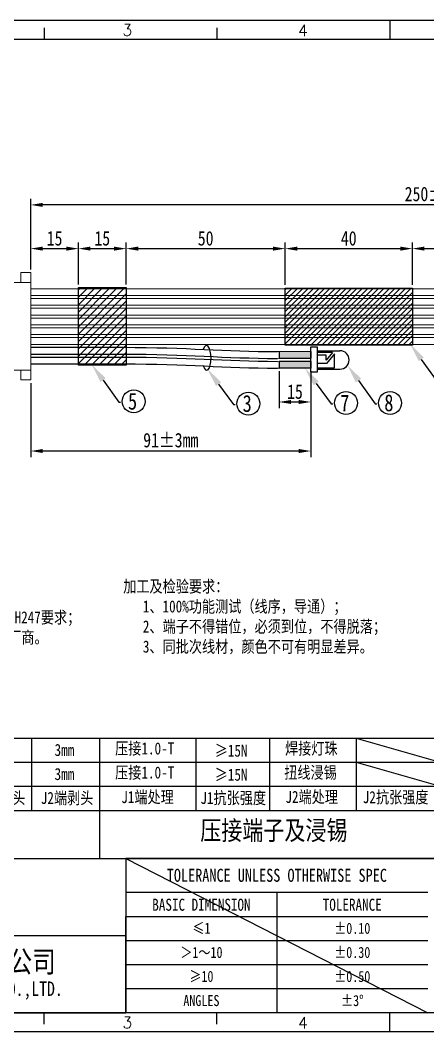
# Model space of a CAD drawing. Header units: millimetres. Extents: x -40345 to 112844, y -9488 to 174201.
# Drawn here: x 12846.3 to 12930.9, y 84991.1 to 85201.1 of the extents above; entities that cross this region are included whole.
import ezdxf
from ezdxf import colors
from ezdxf.entities.mleader import LeaderData, LeaderLine
from ezdxf.math import Vec2, Vec3

# ---------------------------------------------------------------- set-up
doc = ezdxf.new("R2010")
doc.units = ezdxf.units.MM
doc.header["$PDMODE"] = 3
doc.layers.get('Defpoints').update_dxf_attribs({"lineweight": 40})
doc.layers.add('1', color=7, linetype='Continuous')
doc.styles.add('ROMANS', font='romans.shx', dxfattribs={"bigfont": 'chineset.shx'})
doc.styles.get("Standard").update_dxf_attribs({"font": '', "width": 0.8})
doc.styles.get('Standard').set_extended_font_data('SimSun')
doc.dimstyles.new('标注', dxfattribs={"dimtxt": 3, "dimasz": 2.5, "dimexe": 1.25, "dimexo": 0.625, "dimtad": 1, "dimdsep": 46, "dimtxsty": 'Standard', "dimcen": 2.5, "dimadec": 0, "dimazin": 0, "dimtfac": 1, "dimtmove": 0, "dimatfit": 3, "dimfxl": 1, "dimarcsym": 0})

# ---------------------------------------------------------------- blocks, each defined once
blk = doc.blocks.new('*D61')
at = {"color": 0, "lineweight": -2, "ltscale": 0.1, "transparency": 16777216}
for p, q in [((12848.51, 85149.38), (12848.51, 85154.98)), ((12851.01, 85153.73), (12855.91, 85153.73)), ((12858.41, 85146.27), (12858.41, 85154.98))]:
    blk.add_line(p, q, dxfattribs=at)
at = {"color": 0, "ltscale": 0.1, "transparency": 16777216}
for points in [[(12851.01, 85154.15), (12851.01, 85153.31), (12848.51, 85153.73)], [(12855.91, 85154.15), (12855.91, 85153.31), (12858.41, 85153.73)]]:
    blk.add_solid(points, dxfattribs=at)
at = {"layer": 'Defpoints', "color": 0, "ltscale": 0.1, "transparency": 16777216}
for p in [(12858.41, 85153.73), (12848.51, 85148.75), (12858.41, 85145.64)]:
    blk.add_point(p, dxfattribs=at)
at = {"color": 0, "ltscale": 0.1, "transparency": 16777216, "insert": (12853.46, 85155.85), "char_height": 3, "attachment_point": 5}
blk.add_mtext('15', dxfattribs=at)
blk = doc.blocks.new('*D62')
at = {"color": 0, "lineweight": -2, "ltscale": 0.1, "transparency": 16777216}
for p, q in [((12858.41, 85146.27), (12858.41, 85154.98)), ((12860.91, 85153.73), (12865.81, 85153.73)), ((12868.31, 85146.27), (12868.31, 85154.98))]:
    blk.add_line(p, q, dxfattribs=at)
at = {"color": 0, "ltscale": 0.1, "transparency": 16777216}
for points in [[(12860.91, 85154.15), (12860.91, 85153.31), (12858.41, 85153.73)], [(12865.81, 85154.15), (12865.81, 85153.31), (12868.31, 85153.73)]]:
    blk.add_solid(points, dxfattribs=at)
at = {"layer": 'Defpoints', "color": 0, "ltscale": 0.1, "transparency": 16777216}
for p in [(12868.31, 85153.73), (12858.41, 85145.64), (12868.31, 85145.64)]:
    blk.add_point(p, dxfattribs=at)
at = {"color": 0, "ltscale": 0.1, "transparency": 16777216, "insert": (12863.36, 85155.85), "char_height": 3, "attachment_point": 5}
blk.add_mtext('15', dxfattribs=at)
blk = doc.blocks.new('*D63')
at = {"color": 0, "lineweight": -2, "ltscale": 0.1, "transparency": 16777216}
for p, q in [((12868.31, 85146.27), (12868.31, 85154.98)), ((12870.81, 85153.73), (12898.81, 85153.73)), ((12901.31, 85146.18), (12901.31, 85154.98))]:
    blk.add_line(p, q, dxfattribs=at)
at = {"color": 0, "ltscale": 0.1, "transparency": 16777216}
for points in [[(12870.81, 85154.15), (12870.81, 85153.31), (12868.31, 85153.73)], [(12898.81, 85154.15), (12898.81, 85153.31), (12901.31, 85153.73)]]:
    blk.add_solid(points, dxfattribs=at)
at = {"layer": 'Defpoints', "color": 0, "ltscale": 0.1, "transparency": 16777216}
for p in [(12901.31, 85153.73), (12868.31, 85145.64), (12901.31, 85145.55)]:
    blk.add_point(p, dxfattribs=at)
at = {"color": 0, "ltscale": 0.1, "transparency": 16777216, "insert": (12884.81, 85155.85), "char_height": 3, "attachment_point": 5}
blk.add_mtext('50', dxfattribs=at)
blk = doc.blocks.new('*D64')
at = {"color": 0, "lineweight": -2, "ltscale": 0.1, "transparency": 16777216}
for p, q in [((12901.31, 85146.18), (12901.31, 85154.98)), ((12903.81, 85153.73), (12925.21, 85153.73)), ((12927.71, 85146.18), (12927.71, 85154.98))]:
    blk.add_line(p, q, dxfattribs=at)
at = {"color": 0, "ltscale": 0.1, "transparency": 16777216}
for points in [[(12903.81, 85154.15), (12903.81, 85153.31), (12901.31, 85153.73)], [(12925.21, 85154.15), (12925.21, 85153.31), (12927.71, 85153.73)]]:
    blk.add_solid(points, dxfattribs=at)
at = {"layer": 'Defpoints', "color": 0, "ltscale": 0.1, "transparency": 16777216}
for p in [(12927.71, 85153.73), (12901.31, 85145.55), (12927.71, 85145.55)]:
    blk.add_point(p, dxfattribs=at)
at = {"color": 0, "ltscale": 0.1, "transparency": 16777216, "insert": (12914.51, 85155.85), "char_height": 3, "attachment_point": 5}
blk.add_mtext('40', dxfattribs=at)
blk = doc.blocks.new('*D65')
at = {"color": 0, "lineweight": -2, "ltscale": 0.1, "transparency": 16777216}
for p, q in [((12927.71, 85146.18), (12927.71, 85154.98)), ((12930.21, 85153.73), (12958.21, 85153.73)), ((12960.71, 85146.18), (12960.71, 85154.98))]:
    blk.add_line(p, q, dxfattribs=at)
at = {"color": 0, "ltscale": 0.1, "transparency": 16777216}
for points in [[(12930.21, 85154.15), (12930.21, 85153.31), (12927.71, 85153.73)], [(12958.21, 85154.15), (12958.21, 85153.31), (12960.71, 85153.73)]]:
    blk.add_solid(points, dxfattribs=at)
at = {"layer": 'Defpoints', "color": 0, "ltscale": 0.1, "transparency": 16777216}
for p in [(12960.71, 85153.73), (12927.71, 85145.55), (12960.71, 85145.55)]:
    blk.add_point(p, dxfattribs=at)
at = {"color": 0, "ltscale": 0.1, "transparency": 16777216, "insert": (12944.21, 85155.85), "char_height": 3, "attachment_point": 5}
blk.add_mtext('50', dxfattribs=at)
blk = doc.blocks.new('*D68')
at = {"color": 0, "lineweight": -2, "ltscale": 0.1, "transparency": 16777216}
for p, q in [((12848.51, 85149.38), (12848.51, 85164.06)), ((13013.51, 85145.64), (13013.51, 85164.06)), ((13011.01, 85162.81), (12851.01, 85162.81))]:
    blk.add_line(p, q, dxfattribs=at)
at = {"color": 0, "ltscale": 0.1, "transparency": 16777216}
for points in [[(12851.01, 85163.23), (12851.01, 85162.39), (12848.51, 85162.81)], [(13011.01, 85163.23), (13011.01, 85162.39), (13013.51, 85162.81)]]:
    blk.add_solid(points, dxfattribs=at)
at = {"layer": 'Defpoints', "color": 0, "ltscale": 0.1, "transparency": 16777216}
for p in [(12848.51, 85162.81), (12848.51, 85148.75), (13013.51, 85145.02)]:
    blk.add_point(p, dxfattribs=at)
at = {"color": 0, "ltscale": 0.1, "transparency": 16777216, "insert": (12931.01, 85165.05), "char_height": 3, "attachment_point": 5}
blk.add_mtext('250%%P5', dxfattribs=at)
blk = doc.blocks.new('*D69')
at = {"color": 0, "lineweight": -2, "ltscale": 0.1, "transparency": 16777216}
for p, q in [((12900.04, 85128.31), (12900.04, 85120.64)), ((12906.64, 85128.3), (12906.64, 85120.64)), ((12902.54, 85121.89), (12904.14, 85121.89))]:
    blk.add_line(p, q, dxfattribs=at)
at = {"color": 0, "ltscale": 0.1, "transparency": 16777216}
for points in [[(12902.54, 85122.31), (12902.54, 85121.48), (12900.04, 85121.89)], [(12904.14, 85122.31), (12904.14, 85121.48), (12906.64, 85121.89)]]:
    blk.add_solid(points, dxfattribs=at)
at = {"layer": 'Defpoints', "color": 0, "ltscale": 0.1, "transparency": 16777216}
for p in [(12900.04, 85128.93), (12906.64, 85128.93), (12906.64, 85121.89)]:
    blk.add_point(p, dxfattribs=at)
at = {"color": 0, "ltscale": 0.1, "transparency": 16777216, "insert": (12903.34, 85124.02), "char_height": 3, "attachment_point": 5}
blk.add_mtext('15', dxfattribs=at)
blk = doc.blocks.new('*D70')
at = {"color": 0, "lineweight": -2, "ltscale": 0.1, "transparency": 16777216}
for p, q in [((12848.51, 85125.83), (12848.51, 85110.46)), ((12906.64, 85127.43), (12906.64, 85110.46)), ((12904.14, 85111.71), (12851.01, 85111.71))]:
    blk.add_line(p, q, dxfattribs=at)
at = {"color": 0, "ltscale": 0.1, "transparency": 16777216}
for points in [[(12851.01, 85112.13), (12851.01, 85111.3), (12848.51, 85111.71)], [(12904.14, 85112.13), (12904.14, 85111.3), (12906.64, 85111.71)]]:
    blk.add_solid(points, dxfattribs=at)
at = {"layer": 'Defpoints', "color": 0, "ltscale": 0.1, "transparency": 16777216}
for p in [(12906.64, 85128.06), (12848.51, 85126.46), (12848.51, 85111.71)]:
    blk.add_point(p, dxfattribs=at)
at = {"color": 0, "ltscale": 0.1, "transparency": 16777216, "insert": (12877.57, 85113.95), "char_height": 3, "attachment_point": 5}
blk.add_mtext('91%%P3mm', dxfattribs=at)

msp = doc.modelspace()

# ---------------------------------------------------------------- hatches: boundary and pattern name
at = {"ltscale": 0.1}
h = msp.add_hatch(dxfattribs=at)
h.set_pattern_fill('ANSI31', color=256, scale=0.339336)
h.set_pattern_definition([(45, (-4190.1749, -30278.6154), (-0.761830543, 0.761830543), [])])
h.paths.add_polyline_path([(12858.405, 85145.64), (12868.305, 85145.64), (12868.305, 85129.567), (12858.405, 85129.567)])
h = msp.add_hatch(dxfattribs=at)
h.set_pattern_fill('ANSI31', color=256, scale=0.25)
h.set_pattern_definition([(45, (341.0468, 108.6466), (-0.5612660076, 0.5612660076), [])])
h.paths.add_polyline_path([(12901.305, 85145.551), (12927.705, 85145.551), (12927.705, 85133.709), (12901.305, 85133.709)])
h = msp.add_hatch(color=256, dxfattribs=at)
h.dxf.hatch_style = 1
h.paths.add_polyline_path([(12906.638, 85132.349), (12900.039, 85132.327), (12900.038, 85130.969), (12906.637, 85130.991)])
h = msp.add_hatch(color=256, dxfattribs=at)
h.dxf.hatch_style = 1
h.paths.add_polyline_path([(12906.639, 85130.329), (12900.039, 85130.304), (12900.038, 85128.934), (12906.638, 85128.959)])

# ---------------------------------------------------------------- linework, layer by layer
for p, q in [((12779.974, 85201.146), (13066.05, 85201.146)), ((12851.295, 85199.561), (12851.295, 85197.184)), ((12887.153, 85199.561), (12887.153, 85197.184)), ((12923.012, 85201.146), (12923.012, 85197.184)), ((12783.936, 85197.184), (13062.087, 85197.184)), ((12783.936, 85052.108), (13062.087, 85052.108)), ((12848.675, 85052.108), (12848.675, 85037.108)), ((12862.795, 85052.108), (12862.795, 85027.108)), ((12882.773, 85052.108), (12882.773, 85037.108)), ((12898.091, 85052.108), (12898.091, 85037.108)), ((12898.091, 85052.108), (12898.091, 85042.108)), ((12916.028, 85052.108), (12916.028, 85037.108)), ((12916.028, 85052.108), (12916.028, 85042.108)), ((12779.974, 85047.108), (13062.087, 85047.108)), ((12783.936, 85042.108), (13062.087, 85042.108)), ((12783.936, 85037.108), (13062.087, 85037.108)), ((12783.936, 85027.108), (13062.087, 85027.108)), ((12868.28, 85027.108), (12868.28, 84995.108)), ((13062.087, 85027.108), (12868.28, 85027.108)), ((12868.28, 85027.108), (12930.918, 84995.108)), ((12868.28, 85020.108), (12930.883, 85020.108)), ((12899.581, 85020.108), (12899.581, 84995.108)), ((12868.28, 85015.108), (12930.883, 85015.108)), ((12868.28, 84995.108), (12868.28, 85015.108)), ((12783.936, 85011.108), (12868.28, 85011.108)), ((12868.28, 85010.108), (12930.883, 85010.108)), ((12868.28, 85005.108), (12930.883, 85005.108)), ((12868.28, 85000.108), (12930.883, 85000.108)), ((13062.087, 84995.108), (12783.936, 84995.108)), ((12783.936, 84995.108), (12868.28, 84995.108)), ((12851.295, 84992.731), (12851.295, 84995.108)), ((12887.153, 84992.731), (12887.153, 84995.108)), ((12923.012, 84991.146), (12923.012, 84995.108)), ((13066.05, 84991.146), (12779.974, 84991.146))]:
    msp.add_line(p, q)
for p, q in [((12848.505, 85133.246), (12867.778, 85133.246)), ((12900.039, 85132.267), (12900.039, 85132.095)), ((12906.638, 85132.38), (12906.638, 85130.961)), ((12906.638, 85131.35), (12906.638, 85131.99)), ((12907.966, 85132.543), (12912.666, 85132.543)), ((12911.135, 85132.162), (12907.966, 85132.162)), ((12911.135, 85132.162), (12909.816, 85130.563)), ((12911.581, 85131.922), (12909.892, 85129.85)), ((12911.581, 85128.993), (12911.581, 85131.922)), ((12848.505, 85131.827), (12867.778, 85131.827)), ((12848.505, 85131.219), (12867.778, 85131.219)), ((12848.505, 85129.801), (12867.778, 85129.801)), ((12906.638, 85130.353), (12906.638, 85128.934)), ((12906.638, 85129.324), (12906.638, 85129.964)), ((12909.816, 85131.625), (12907.979, 85131.625)), ((12909.892, 85129.85), (12907.979, 85129.85)), ((12909.816, 85130.563), (12909.816, 85131.625)), ((12906.638, 85128.959), (12900.038, 85128.943)), ((12907.979, 85128.993), (12911.581, 85128.993)), ((12907.979, 85128.721), (12912.666, 85128.721)), ((12916.028, 85052.108), (12933.456, 85047.108)), ((12916.028, 85047.108), (12933.456, 85042.108))]:
    msp.add_line(p, q, dxfattribs=at)
for points in [[(12858.405, 85145.64), (12868.305, 85145.64), (12868.305, 85129.567), (12858.405, 85129.567)], [(12901.305, 85145.551), (12927.705, 85145.551), (12927.705, 85133.709), (12901.305, 85133.709)], [(12906.638, 85132.349), (12900.039, 85132.327), (12900.038, 85130.969), (12906.637, 85130.991)], [(12906.638, 85133.324), (12907.979, 85133.324), (12907.979, 85128.055), (12906.638, 85128.055)], [(12906.639, 85130.329), (12900.039, 85130.304), (12900.038, 85128.934), (12906.638, 85128.959)]]:
    msp.add_lwpolyline(points, close=True, dxfattribs=at)
for centre in [(12869.888, 85122.013), (12893.676, 85121.54), (12913.931, 85121.684), (12923.077, 85121.684)]:
    msp.add_circle(centre, 2.379, dxfattribs=at)
msp.add_arc((12912.666, 85130.632), 1.911, 270, 90, dxfattribs=at)
msp.add_ellipse((12885.008, 85131.048), major_axis=(-0.03, 2.573), ratio=0.3606916, start_param=2.275272, end_param=7.0907925, dxfattribs=at)
for points in [[(12867.778, 85133.246), (12881.012, 85133.246), (12888.57, 85132.38), (12899.702, 85132.355)], [(12867.778, 85131.827), (12881.012, 85131.827), (12888.57, 85130.961), (12899.702, 85130.936)], [(12867.778, 85131.219), (12881.012, 85131.219), (12888.57, 85130.353), (12899.702, 85130.328)], [(12867.778, 85129.801), (12881.012, 85129.801), (12888.57, 85128.934), (12899.702, 85128.91)]]:
    msp.add_open_spline(points, degree=3)
at = {"layer": '1', "color": 7, "linetype": 'Continuous', "lineweight": 13}
for p, q in [((12846.479, 85146.723), (12846.479, 85148.75)), ((12846.479, 85148.75), (12848.505, 85148.75)), ((12848.505, 85126.457), (12848.505, 85148.75)), ((12848.505, 85146.723), (12844.553, 85146.723)), ((12848.505, 85145.406), (13010.396, 85145.406)), ((13010.396, 85143.987), (12848.505, 85143.987)), ((12848.505, 85143.379), (13010.396, 85143.379)), ((13010.396, 85141.961), (12848.505, 85141.961)), ((12848.505, 85141.353), (13010.396, 85141.353)), ((13010.396, 85139.934), (12848.505, 85139.934)), ((12848.505, 85139.326), (13010.396, 85139.326)), ((13010.396, 85137.907), (12848.505, 85137.907)), ((12848.505, 85137.299), (13010.396, 85137.299)), ((13010.396, 85135.881), (12848.505, 85135.881)), ((12848.505, 85135.273), (13010.396, 85135.273)), ((13010.396, 85133.854), (12848.505, 85133.854)), ((12899.702, 85132.355), (12906.638, 85132.38)), ((12906.638, 85130.961), (12899.702, 85130.936)), ((12899.702, 85130.328), (12906.638, 85130.353)), ((12848.505, 85128.483), (12844.553, 85128.483)), ((12846.479, 85126.457), (12846.479, 85128.483)), ((12848.505, 85128.483), (12848.505, 85126.457)), ((12906.638, 85128.934), (12899.702, 85128.91)), ((12846.479, 85126.457), (12848.505, 85126.457))]:
    msp.add_line(p, q, dxfattribs=at)

# ---------------------------------------------------------------- texts
at = {"style": 'ROMANS'}
for s, p in [('3', (12867.529, 85197.922)), ('4', (12903.982, 85197.836)), ('3', (12867.529, 84991.884)), ('4', (12903.982, 84991.798))]:
    msp.add_text(s, height=2.377, dxfattribs=at).set_placement(p)
at = {"ltscale": 0.1}
for s, width, insert, char_height, attachment_point in [('5', 7.52409, (12870.594, 85120.248), 3.5, 9), ('3', 7.52409, (12894.382, 85119.775), 3.5, 9), ('7', 7.52409, (12914.637, 85119.918), 3.5, 9), ('8', 7.52409, (12923.783, 85119.918), 3.5, 9), ('3mm', 9.37223, (12853.459, 85050.905), 2.5, 1), ('压接1.0-T', 18.75493, (12866.028, 85051.221), 2.5, 1), ('{\\fSimSun|b0|i0|c134|p54;≥15N}', 13.72817, (12886.69, 85050.765), 2.5, 1), ('  焊接灯珠', 18.75493, (12898.559, 85051.221), 2.5, 1), ('3mm', 9.37223, (12853.459, 85045.905), 2.5, 1), ('压接1.0-T', 18.75493, (12866.028, 85046.221), 2.5, 1), ('{\\fSimSun|b0|i0|c134|p54;≥15N}', 13.72817, (12886.69, 85045.765), 2.5, 1), ('   扭线浸锡', 18.75493, (12897.034, 85046.221), 2.5, 1)]:
    msp.add_mtext_dynamic_manual_height_columns(s, width=width, gutter_width=12.5, heights=[0], dxfattribs=dict(at, insert=insert, char_height=char_height, attachment_point=attachment_point))
at = {"attachment_point": 1}
for s, width, insert, char_height in [('加工及检验要求：\\P   1、100%功能测试（线序，导通）；\\P   2、端子不得错位，必须到位，不得脱落；\\P   3、同批次线材，颜色不可有明显差异。\\P   ', 70.08744, (12867.697, 85084.866), 2.5), ('技术要求：\\P   1、所有线束材料都需满足ROHS2.0，REACH247要求；\\P   2、端子、塑壳，线束需按照图纸指定的厂商。', 70.08744, (12792.021, 85082.601), 2.5), ('\\pxt0;J1端剥头', 30.63265, (12836.485, 85040.942), 2.5), ('\\pxt0;J2端剥头', 30.63265, (12850.605, 85040.942), 2.5), ('\\pxt0;J1端处理', 30.63265, (12867.301, 85041.127), 2.5), ('\\pxt0;J1抗张强度', 30.63265, (12883.713, 85040.942), 2.5), ('\\pxt0;J2端处理', 30.63265, (12901.36, 85041.162), 2.5), ('\\pxt0;J2抗张强度', 30.63265, (12917.416, 85041.104), 2.5), ('压接端子及浸锡', 47.26454, (12883.688, 85034.957), 4), ('亿扬电子（温州）有限公司', 64.08519, (12794.788, 85007.951), 4.5)]:
    msp.add_mtext_dynamic_manual_height_columns(s, width=width, gutter_width=12.5, heights=[0], dxfattribs=dict(at, insert=insert, char_height=char_height))
for s, insert, char_height, width, attachment_point in [('{\\fSimSun|b0|i0|c134|p54;TOLERANCE UNLESS OTHERWISE SPEC}', (12899.581, 85023.608), 2.70717, 62.60288, 5), ('{\\fSimSun|b0|i0|c134|p54;\\H0.9231x;BASIC DIMENSION\\H1.083x; }', (12883.931, 85017.503), 2.70717, 31.30144, 5), ('{\\fSimSun|b0|i0|c134|p54;\\H0.9231x;TOLERANCE}', (12915.232, 85017.503), 2.70717, 31.30144, 5), ('{\\fSimSun|b0|i0|c134|p54;≤1}', (12883.931, 85012.608), 2.29568, 31.30144, 5), ('{\\fSimSun|b0|i0|c134|p2;%%P0.10}', (12915.232, 85012.608), 2.29568, 31.30144, 5), ('{\\fSimSun|b0|i0|c134|p54;＞1～10}', (12883.931, 85007.608), 2.29568, 31.30144, 5), ('{\\fSimSun|b0|i0|c134|p2;%%P0.30}', (12915.232, 85007.608), 2.29568, 31.30144, 5), ('{\\fSimSun|b0|i0|c134|p54;≥10}', (12883.931, 85002.608), 2.29568, 31.30144, 5), ('{\\fSimSun|b0|i0|c134|p2;%%P0.50}', (12915.232, 85002.608), 2.29568, 31.30144, 5), ('YIYANG {\\fSimSun|b0|i0|c134|p54;ELECTRONICS（}WENZHOU{\\fSimSun|b0|i0|c134|p54;）CO.,LTD.}', (12794.74, 84999.697), 3, 75.77609, 4), ('{\\fSimSun|b0|i0|c134|p54;ANGLES}', (12883.931, 84997.608), 2.29568, 31.30144, 5), ('{\\fSimSun|b0|i0|c134|p2;%%P3%%D}', (12915.25, 84997.608), 2.29568, 31.33672, 5)]:
    msp.add_mtext(s, dxfattribs=dict(insert=insert, char_height=char_height, width=width, attachment_point=attachment_point))

# ---------------------------------------------------------------- dimensions: what is measured, and where the dimension line sits
at = {"ltscale": 0.1}
for base, p1, p2, text, picture, middle in [((12848.505, 85162.809), (13013.505, 85145.017), (12848.505, 85148.75), '250%%P5', '*D68', (12931.005, 85165.051)), ((12858.405, 85153.729), (12848.505, 85148.75), (12858.405, 85145.64), '15', '*D61', (12853.455, 85155.854)), ((12868.305, 85153.729), (12858.405, 85145.64), (12868.305, 85145.64), '15', '*D62', (12863.355, 85155.854)), ((12901.305, 85153.729), (12868.305, 85145.64), (12901.305, 85145.551), '50', '*D63', (12884.805, 85155.854)), ((12927.705, 85153.729), (12901.305, 85145.551), (12927.705, 85145.551), '40', '*D64', (12914.505, 85155.854)), ((12960.705, 85153.729), (12927.705, 85145.551), (12960.705, 85145.551), '50', '*D65', (12944.205, 85155.854)), ((12906.638, 85121.892), (12900.038, 85128.934), (12906.638, 85128.929), '15', '*D69', (12903.338, 85124.017))]:
    dim = msp.add_linear_dim(base=base, p1=p1, p2=p2, text=text, dimstyle='标注', override={"dimfxl": 1.25}, dxfattribs=at)
    dim.commit()
    dim.dimension.update_dxf_attribs({"geometry": picture, "text_midpoint": middle})
dim = msp.add_linear_dim(base=(12848.505, 85111.712), p1=(12906.638, 85128.055), p2=(12848.505, 85126.457), text='91%%P3mm', dimstyle='标注', override={"dimfxl": 1.25}, dxfattribs=at)
dim.commit()
dim.dimension.update_dxf_attribs({"geometry": '*D70', "text_midpoint": (12877.572, 85111.712), "dimtype": 160})

# ---------------------------------------------------------------- leaders
ml = msp.add_multileader_mtext('Standard', dxfattribs=at)
ml.set_content('', color=256)
ml.set_leader_properties()
ml.build(insert=Vec2(0, 0))
ml.multileader.update_dxf_attribs({"text_right_attachment_type": 6, "dogleg_length": 0.36})
ctx = ml.context
ctx.base_point, ctx.plane_origin = Vec3(12933.374, 85125.94), Vec3(12928.456, 85134.038)
ctx.right_attachment = 6
notes = []
notes.append((ctx, [(0, (1, 1, 0), (12933.014, 85125.94), (1, 0), 0.36, [(0, [(12927.214, 85133.98)], 0, [])])]))
ctx.mtext.insert, ctx.mtext.flow_direction = Vec3(12935.374, 85127.94), 5
ml = msp.add_multileader_mtext('Standard', dxfattribs=at)
ml.set_content('', color=256)
ml.set_leader_properties()
ml.build(insert=Vec2(0, 0))
ml.multileader.update_dxf_attribs({"text_right_attachment_type": 6, "dogleg_length": 0.36})
ctx = ml.context
ctx.base_point, ctx.plane_origin = Vec3(12867.163, 85121.869), Vec3(12862.245, 85129.968)
ctx.right_attachment = 6
notes.append((ctx, [(0, (1, 1, 0), (12866.803, 85121.869), (1, 0), 0.36, [(0, [(12861.194, 85129.665)], 0, [])])]))
ctx.mtext.insert, ctx.mtext.flow_direction = Vec3(12869.163, 85123.869), 5
ml = msp.add_multileader_mtext('Standard', dxfattribs=at)
ml.set_content('', color=256)
ml.set_leader_properties()
ml.build(insert=Vec2(0, 0))
ml.multileader.update_dxf_attribs({"text_right_attachment_type": 6, "dogleg_length": 0.36})
ctx = ml.context
ctx.base_point, ctx.plane_origin = Vec3(12890.951, 85121.396), Vec3(12886.033, 85129.494)
ctx.right_attachment = 6
notes.append((ctx, [(0, (1, 1, 0), (12890.591, 85121.396), (1, 0), 0.36, [(0, [(12885.121, 85128.812)], 0, [])])]))
ctx.mtext.insert, ctx.mtext.flow_direction = Vec3(12892.951, 85123.396), 5
ml = msp.add_multileader_mtext('Standard', dxfattribs=at)
ml.set_content('', color=256)
ml.set_leader_properties()
ml.build(insert=Vec2(0, 0))
ml.multileader.update_dxf_attribs({"text_right_attachment_type": 6, "dogleg_length": 0.36})
ctx = ml.context
ctx.base_point, ctx.plane_origin = Vec3(12911.206, 85121.539), Vec3(12906.288, 85129.638)
ctx.right_attachment = 6
notes.append((ctx, [(0, (1, 1, 0), (12910.846, 85121.539), (1, 0), 0.36, [(0, [(12905.376, 85128.955)], 0, [])])]))
ctx.mtext.insert, ctx.mtext.flow_direction = Vec3(12913.206, 85123.539), 5
ml = msp.add_multileader_mtext('Standard', dxfattribs=at)
ml.set_content('', color=256)
ml.set_leader_properties()
ml.build(insert=Vec2(0, 0))
ml.multileader.update_dxf_attribs({"text_right_attachment_type": 6, "dogleg_length": 0.36})
ctx = ml.context
ctx.base_point, ctx.plane_origin = Vec3(12920.352, 85121.539), Vec3(12915.434, 85129.638)
ctx.right_attachment = 6
notes.append((ctx, [(0, (1, 1, 0), (12919.992, 85121.539), (1, 0), 0.36, [(0, [(12914.192, 85129.579)], 0, [])])]))
ctx.mtext.insert, ctx.mtext.flow_direction = Vec3(12922.352, 85123.539), 5
for ctx, leaders in notes:
    for number, flags, end, landing, length, lines in leaders:
        leader = LeaderData()
        leader.index, (leader.has_last_leader_line, leader.has_dogleg_vector, leader.attachment_direction) = number, flags
        leader.last_leader_point, leader.dogleg_vector, leader.dogleg_length = Vec3(end), Vec3(landing), length
        for number, points, colour, breaks in lines:
            line = LeaderLine()
            line.index, line.vertices, line.color, line.breaks = number, Vec3.list(points), colors.encode_raw_color(colour), breaks
            leader.lines.append(line)
        ctx.leaders.append(leader)

doc.saveas('drawing.dxf')
